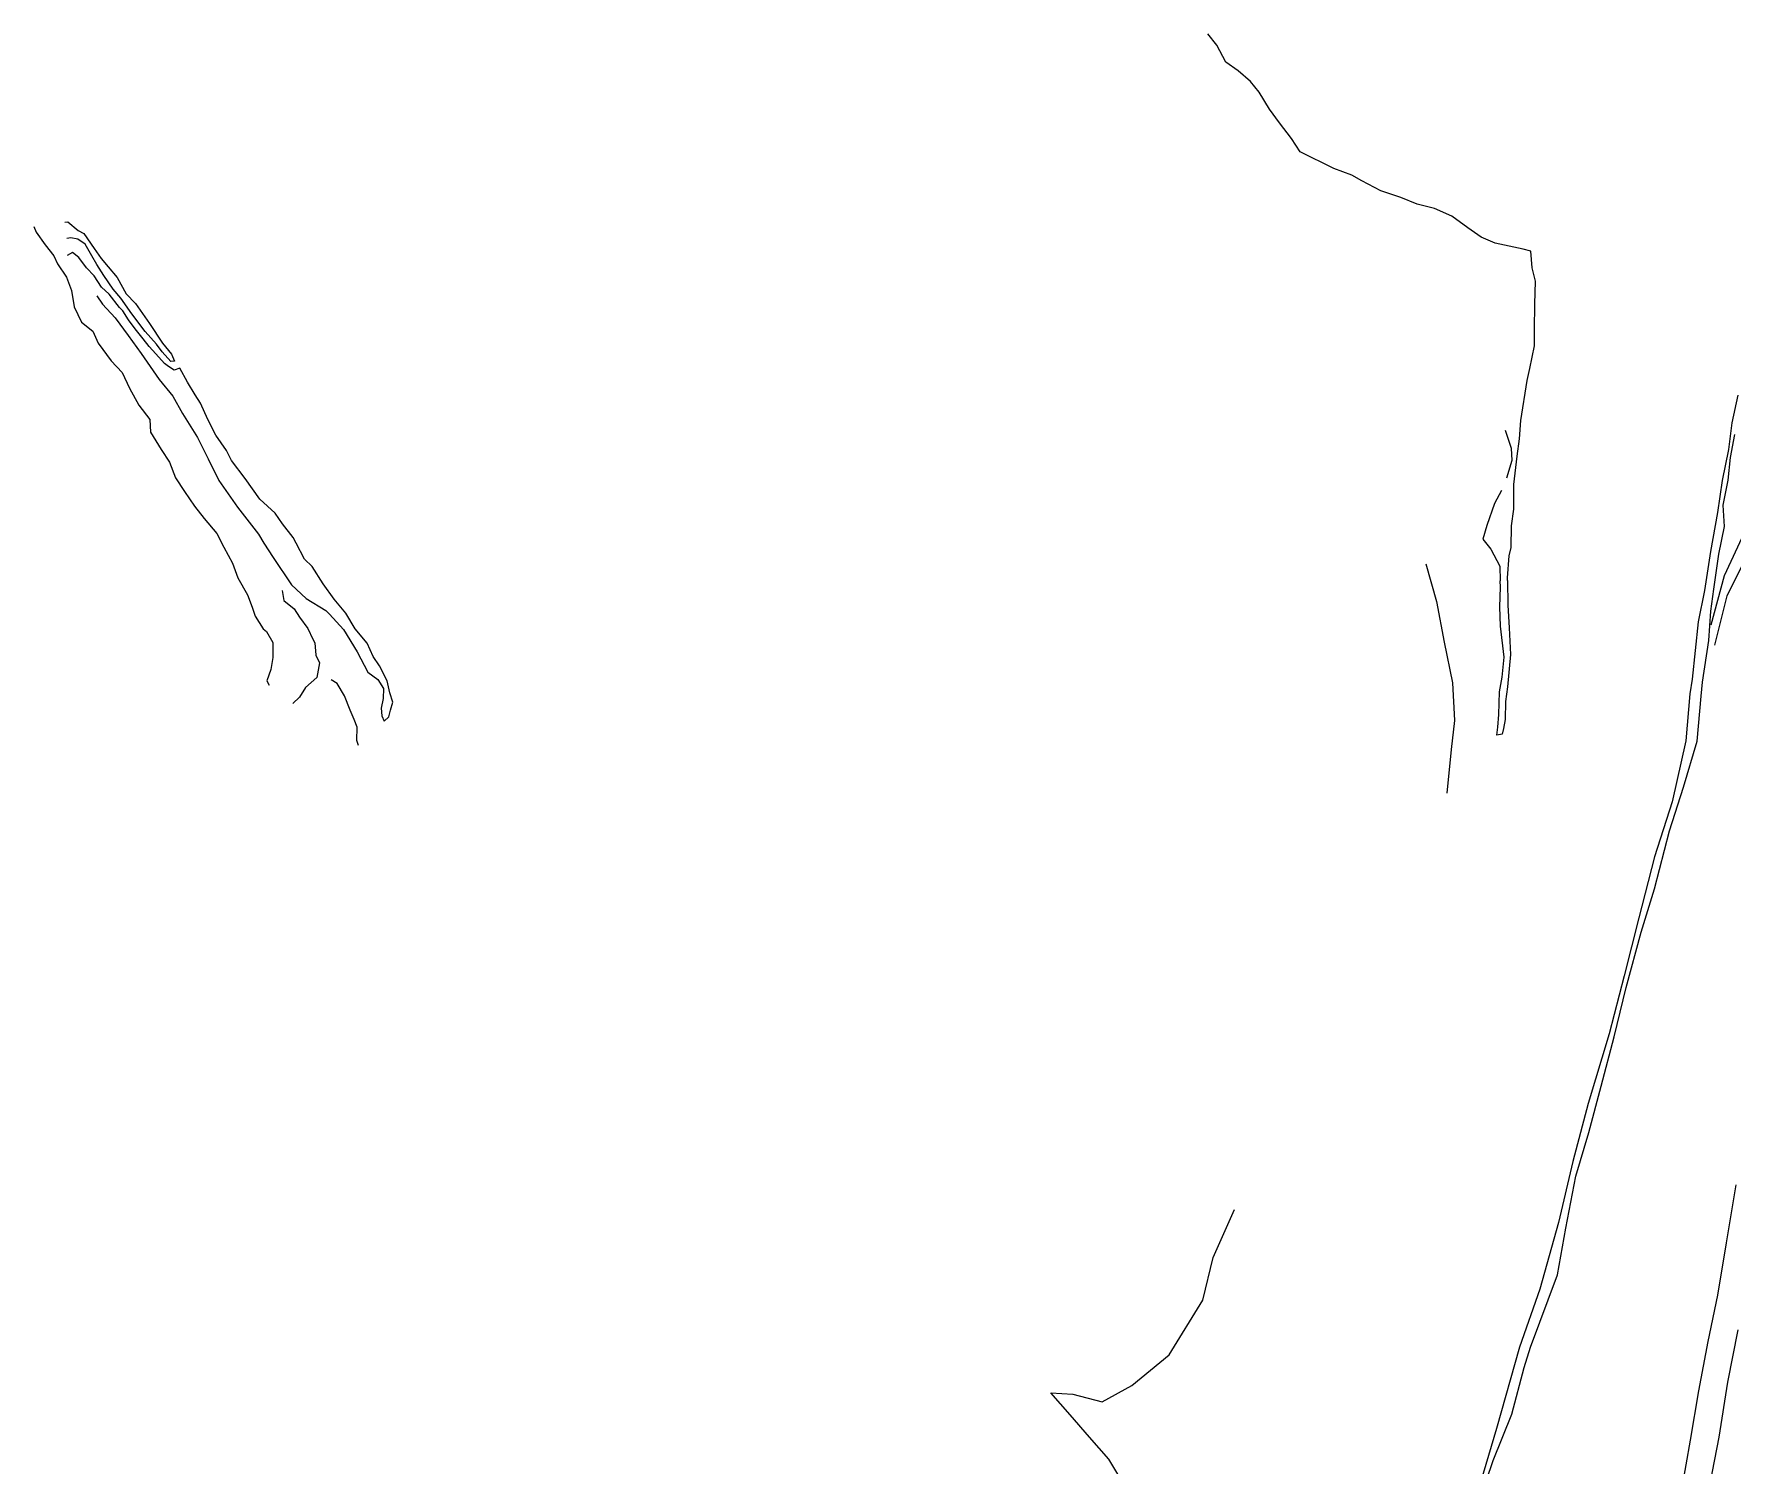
# Model space of a CAD drawing. Extents: x 683321 to 688873, y 7661944 to 7668387.
# Drawn here: x 686110.1 to 686402.8, y 7665106.7 to 7665353.3 of the extents above; entities that cross this region are included whole.
import ezdxf

# ---------------------------------------------------------------- set-up
doc = ezdxf.new("R2010")
doc.units = 0
doc.header["$MEASUREMENT"] = 0
doc.layers.add('01 CRESTA_Line', color=3, linetype='Continuous', lineweight=20)

msp = doc.modelspace()

# ---------------------------------------------------------------- linework, layer by layer
at = {"layer": '01 CRESTA_Line'}
for points in [[(686364.04, 7665259.09, 4013.99), (686364.04, 7665259.55, 4013.96), (686364.34, 7665263.35, 4013.84), (686364.69, 7665264.78, 4013.81), (686364.74, 7665268.52, 4014.01), (686365.13, 7665271.43, 4014.22), (686365.18, 7665275.68, 4014.22), (686365.7, 7665280.56, 4014.25), (686366.11, 7665283.54, 4014.26), (686366.35, 7665286.67, 4014.3), (686367.46, 7665293.6, 4014.19), (686367.92, 7665295.63, 4014.34), (686368.69, 7665299.52, 4014.29), (686368.74, 7665302.36, 4014.27), (686368.78, 7665306.74, 4014.81), (686368.88, 7665310.69, 4015.05), (686368.33, 7665313.01, 4014.95), (686368.09, 7665315.85, 4016.1), (686366.74, 7665316.21, 4016.83), (686361.92, 7665317.24, 4016.02), (686359.51, 7665318.27, 4016.82), (686357.22, 7665319.9, 4017.55), (686354.46, 7665321.89, 4017.48), (686351.47, 7665323.23, 4017.65), (686348.49, 7665323.95, 4018.1), (686345.68, 7665325.11, 4018.65), (686342.21, 7665326.24, 4018.79), (686338.96, 7665327.96, 4018.91), (686337.21, 7665328.96, 4018.79), (686334.15, 7665330.1, 4019.13), (686328.34, 7665332.99, 4018.48), (686326.82, 7665335.26, 4018.75), (686324.77, 7665337.99, 4019.06), (686323.03, 7665340.34, 4019.37), (686321.29, 7665343.27, 4019.83), (686319.76, 7665345.09, 4019.99), (686317.63, 7665346.95, 4020.14), (686315.53, 7665348.42, 4019.83), (686313.99, 7665351.34, 4020.54), (686312.43, 7665353.28, 4020.73)], [(686115.48, 7665320.88, 4199.91), (686116, 7665320.91, 4199.88), (686117.78, 7665319.42, 4199.52), (686118.73, 7665318.88, 4199.44), (686120.51, 7665316.31, 4199.08), (686121.72, 7665314.61, 4198.85), (686122.93, 7665313.14, 4198.76), (686124.48, 7665311.3, 4198.75), (686126.03, 7665308.52, 4198.59), (686127.64, 7665306.84, 4198.64), (686130.05, 7665303.38, 4198.44), (686132.31, 7665300, 4198.27), (686133.87, 7665298.11, 4198.33), (686134.35, 7665296.92, 4198.3), (686133.73, 7665296.84, 4198.29), (686132.25, 7665298.51, 4198.24), (686131.26, 7665299.81, 4198.38), (686129.31, 7665302.01, 4198.33), (686127, 7665305.08, 4198.36), (686125.11, 7665307.77, 4198.48), (686123.78, 7665309.3, 4198.73), (686122.2, 7665311.65, 4198.68), (686120.99, 7665313.55, 4198.86), (686120.12, 7665315.08, 4199.02), (686118.99, 7665317.06, 4199.15), (686117.69, 7665317.94, 4199.29), (686116.47, 7665318.15, 4199.3), (686115.81, 7665318.03, 4199.36)], [(686110.15, 7665320.09, 4202.58), (686110.53, 7665319.16, 4202.69), (686112.09, 7665316.95, 4202.03), (686113.57, 7665315.03, 4201.43), (686114.19, 7665313.65, 4201.17), (686115.73, 7665311.4, 4200.67), (686116.61, 7665309.08, 4200.81), (686117.06, 7665306.28, 4201.99), (686118.33, 7665303.6, 4201.84), (686120.27, 7665302.09, 4200.65), (686121.22, 7665300.02, 4200.84), (686123.47, 7665296.94, 4201.01), (686125.34, 7665294.95, 4200.83), (686126.63, 7665292.27, 4201.18), (686128.19, 7665289.32, 4201.07), (686130.1, 7665286.84, 4200.72), (686130.22, 7665284.69, 4201.29), (686132.07, 7665281.68, 4201.36), (686133.51, 7665279.49, 4201.21), (686134.55, 7665276.82, 4201.45), (686136.06, 7665274.44, 4201.07), (686137.8, 7665271.93, 4200.76), (686139.45, 7665269.77, 4200.69), (686141.63, 7665267.24, 4200.41), (686142.88, 7665264.83, 4200.34), (686144.33, 7665262.08, 4200.24), (686145.25, 7665259.6, 4200.46), (686146.92, 7665256.63, 4200.38), (686147.74, 7665254.53, 4200.42), (686148.28, 7665252.96, 4200.53), (686149.65, 7665250.78, 4200.01), (686150.23, 7665250.34, 4199.99), (686151.33, 7665248.41, 4199.98), (686151.33, 7665245.84, 4200.25), (686150.94, 7665243.79, 4200.53), (686150.27, 7665241.85, 4200.98), (686150.65, 7665241.06, 4200.62)], [(686120.98, 7665308.18, 4197.86), (686121.98, 7665306.71, 4197.92), (686124.15, 7665304.39, 4197.86), (686126.39, 7665301.33, 4197.88), (686128.63, 7665298.23, 4197.86), (686131.74, 7665293.75, 4198.09), (686134.09, 7665290.88, 4198.11), (686135.76, 7665287.86, 4197.97), (686138.31, 7665283.77, 4198.08), (686140.15, 7665280.06, 4197.89), (686141.99, 7665276.36, 4197.85), (686145.21, 7665271.74, 4197.73), (686148.82, 7665267.09, 4197.55), (686149.75, 7665265.56, 4197.53), (686151.39, 7665263.05, 4197.3), (686154.51, 7665258.38, 4196.78), (686157.04, 7665256, 4196.49), (686160.42, 7665253.96, 4196.01), (686161.06, 7665253.3, 4196.13), (686163.47, 7665250.66, 4195.99), (686165.82, 7665246.85, 4195.59), (686167.67, 7665243.3, 4195.43), (686169.41, 7665242.04, 4195.78), (686170.37, 7665240.52, 4195.66), (686170.32, 7665238.81, 4195.47), (686169.98, 7665237.13, 4195.44), (686170.08, 7665235.77, 4195.14), (686170.48, 7665234.89, 4194.67), (686171.3, 7665235.61, 4194.73), (686171.58, 7665236.79, 4194.97), (686171.99, 7665238.14, 4195.18), (686171.49, 7665239.75, 4195.52), (686170.98, 7665241.83, 4195.77), (686169.66, 7665244.39, 4195.95), (686168.6, 7665246.02, 4195.87), (686167.54, 7665248.34, 4196.1), (686165.5, 7665250.81, 4196.36), (686163.87, 7665253.49, 4196.49), (686161.88, 7665255.92, 4196.61), (686159.98, 7665258.55, 4196.68), (686158.07, 7665261.53, 4196.76), (686156.78, 7665262.77, 4196.97), (686155.3, 7665265.57, 4197.15), (686154.82, 7665266.52, 4197.36), (686152.97, 7665268.86, 4197.53), (686151.7, 7665270.72, 4197.61), (686149.08, 7665273.1, 4197.71), (686146.52, 7665276.7, 4197.81), (686144.18, 7665279.77, 4197.91), (686143.3, 7665281.5, 4197.91), (686141.49, 7665284.13, 4198.11), (686140.1, 7665286.87, 4198.04), (686138.82, 7665289.69, 4198.05), (686137.91, 7665291.09, 4198.08), (686136.62, 7665293.28, 4198.11), (686135.26, 7665295.7, 4198.04), (686134.32, 7665295.33, 4198.1), (686133.34, 7665296.01, 4197.96), (686132.62, 7665296.53, 4197.94), (686131.17, 7665298.15, 4197.91), (686129.98, 7665299.41, 4197.9), (686128.96, 7665300.78, 4197.96), (686127.57, 7665302.48, 4197.93), (686126.42, 7665304.02, 4197.95), (686125.46, 7665305.56, 4198.05), (686124.91, 7665306.14, 4197.97), (686123.11, 7665308.45, 4198.14), (686121.76, 7665309.65, 4198.01), (686120.53, 7665311.61, 4198.09), (686119.19, 7665312.96, 4198.03), (686117.86, 7665314.75, 4198.24), (686116.8, 7665315.65, 4198.33), (686115.85, 7665315.14, 4198.29)], [(686403.75, 7665291.04, 4014.15), (686402.69, 7665286.26, 4014.04), (686402.12, 7665281.66, 4014.32), (686401.04, 7665276.32, 4014.39), (686400.23, 7665270.83, 4014.36), (686399.07, 7665264.12, 4014.65), (686398.03, 7665257.37, 4014.97), (686396.91, 7665252.02, 4013.7), (686395.86, 7665242.11, 4014.09), (686395.48, 7665239.58, 4014.09), (686394.81, 7665231.5, 4014.9), (686392.44, 7665221, 4015.55), (686389.37, 7665211.5, 4016.35), (686386.69, 7665201, 4016.91), (686384.19, 7665191, 4017.44), (686381.56, 7665181, 4017.95), (686377.94, 7665169, 4018.58), (686375.31, 7665159, 4019.05), (686372.87, 7665148.5, 4019.65), (686369.63, 7665137, 4020.23), (686366.12, 7665127, 4020.88)], [(686358.19, 7665097.5, 4022.65), (686361.62, 7665107.5, 4021.81), (686364.81, 7665115.5, 4021.31), (686366.94, 7665123.5, 4020.8), (686368, 7665127, 4020.71), (686372.69, 7665139.5, 4019.91), (686374.12, 7665147.5, 4019.5), (686375.81, 7665156.5, 4019.2), (686378.06, 7665164, 4018.71), (686380.19, 7665172, 4018.46), (686382.44, 7665180.5, 4018), (686384.5, 7665189, 4017.39), (686387.12, 7665198.5, 4017.01), (686389.37, 7665206, 4016.62), (686392, 7665216, 4016.03), (686394.38, 7665223.5, 4015.33), (686396.75, 7665231.44, 4014.74), (686397.45, 7665239.18, 4014.32), (686397.64, 7665241.61, 4014.32), (686398.75, 7665248.79, 4013.95), (686399.12, 7665253.83, 4015.07), (686399.6, 7665257.62, 4015), (686400.48, 7665263.64, 4014.55), (686401.48, 7665268.43, 4014.48), (686401.25, 7665272.07, 4014.47), (686402.08, 7665276.39, 4014.38), (686402.48, 7665280.32, 4014.25), (686403.26, 7665284.26, 4014.21)], [(686363.95, 7665276.83, 4014.16), (686364.87, 7665279.83, 4014.23), (686364.75, 7665281.84, 4014.1), (686363.69, 7665284.95, 4013.98)], [(686363.05, 7665274.63, 4013.81), (686361.83, 7665272.39, 4013.43), (686360.48, 7665268.57, 4013.36), (686359.83, 7665266.22, 4013.45), (686361.2, 7665264.49, 4013.46), (686362.72, 7665261.6, 4014.17), (686362.81, 7665259.08, 4014.13)], [(686399.13, 7665251.5, 4013.7), (686401.44, 7665260, 4013.2), (686405.62, 7665269, 4013.33)], [(686350, 7665262, 4014.82), (686351.81, 7665255.5, 4015.91), (686353.12, 7665248.5, 4016.71), (686354.56, 7665241.5, 4017.32), (686354.94, 7665235, 4018.45), (686354.38, 7665230, 4019.28), (686353.62, 7665222.5, 4019.52)], [(686404.88, 7665262.5, 4013.42), (686401.88, 7665256.5, 4013.53), (686399.75, 7665248, 4013.95)], [(686364.04, 7665259.09, 4013.99), (686364.11, 7665254.88, 4014.2), (686364.36, 7665250.93, 4013.99), (686364.58, 7665246.35, 4014.57), (686364.06, 7665240.8, 4014.52), (686363.72, 7665238.26, 4014.45), (686363.68, 7665235.15, 4014.41), (686363.35, 7665233.63, 4014.33), (686363.15, 7665232.61, 4014.24), (686362.22, 7665232.44, 4014.15)], [(686362.22, 7665232.44, 4014.15), (686362.38, 7665233.83, 4014.42), (686362.57, 7665236.05, 4014.1), (686362.71, 7665239.93, 4014.33), (686363.14, 7665242.47, 4014.45), (686363.46, 7665245.93, 4014.23), (686362.86, 7665251.24, 4014.14), (686362.75, 7665254.55, 4013.98), (686362.85, 7665257.94, 4014.11), (686362.81, 7665259.08, 4014.13)], [(686152.93, 7665257.39, 4196.13), (686153.2, 7665255.68, 4196.47), (686154.99, 7665254.24, 4196.62), (686155.93, 7665252.78, 4196.65), (686157.36, 7665250.84, 4196.89), (686158.19, 7665249.03, 4197.72), (686158.56, 7665248.4, 4197.67), (686158.74, 7665246.25, 4198.64), (686159.34, 7665244.94, 4198.9), (686158.91, 7665242.38, 4199.42), (686156.91, 7665240.65, 4199.83), (686155.88, 7665239.03, 4200.29), (686154.77, 7665237.94, 4200.3)], [(686166.06, 7665230.69, 4193.46), (686165.8, 7665231.54, 4194.09), (686165.85, 7665233.87, 4195.2), (686165.3, 7665235.19, 4195.87), (686164.61, 7665236.78, 4196.47), (686163.66, 7665239.26, 4197.21), (686162.41, 7665241.36, 4197.82), (686161.36, 7665242, 4197.84)], [(686394.12, 7665102.5, 4000.08), (686395.62, 7665111, 4000.25), (686397.06, 7665119.5, 4000.42), (686398.62, 7665128, 4000.64), (686400.31, 7665136, 4000.86), (686401.81, 7665145, 4001.08), (686403.44, 7665155, 4001.35)], [(686297.43, 7665104.27, 4052.28), (686295.37, 7665107.71, 4053.9), (686292.03, 7665111.53, 4055.1), (686288.69, 7665115.34, 4056.29), (686285.35, 7665119.16, 4057.48), (686289.14, 7665118.91, 4057.41), (686294.19, 7665117.59, 4053.31), (686299.32, 7665120.39, 4052.89), (686305.75, 7665125.72, 4052.88), (686311.57, 7665135.13, 4051.34), (686313.36, 7665142.49, 4051.4), (686317.02, 7665150.74, 4049.51)], [(686403.75, 7665130, 4000.73), (686402, 7665121, 4000.45), (686400.5, 7665111.5, 4000.31), (686398.94, 7665103.5, 4000.1)], [(686366.12, 7665127, 4020.88), (686362.19, 7665113, 4021.65), (686357.56, 7665097.5, 4022.66)]]:
    msp.add_polyline3d(points, dxfattribs=at)

doc.saveas('drawing.dxf')
